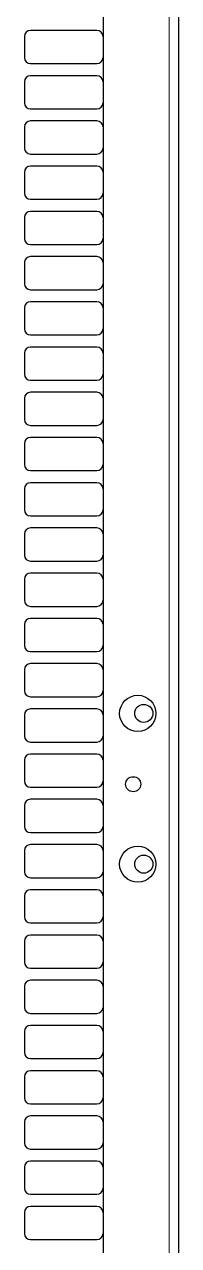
# Model space of a CAD drawing. Header units: millimetres. Extents: x -1052 to 1235, y -90 to 1990.
# Drawn here: x 1119.2 to 1170.2, y 1034.3 to 1439.3 of the extents above; entities that cross this region are included whole.
import ezdxf

# ---------------------------------------------------------------- set-up
doc = ezdxf.new("R2010")
doc.units = ezdxf.units.MM

msp = doc.modelspace()

# ---------------------------------------------------------------- linework, layer by layer
at = {"color": 7, "linetype": 'Continuous', "lineweight": 25}
for p, q in [((1170.23, 1802.3), (1170.23, 119.3)), ((1145.23, 1773.1), (1145.23, 119.3)), ((1119.23, 1435.3), (1119.23, 1428.3)), ((1143.23, 1437.3), (1121.23, 1437.3)), ((1121.23, 1426.3), (1143.23, 1426.3)), ((1143.23, 1422.3), (1121.23, 1422.3)), ((1119.23, 1420.3), (1119.23, 1413.3)), ((1121.23, 1411.3), (1143.23, 1411.3)), ((1143.23, 1407.3), (1121.23, 1407.3)), ((1119.23, 1405.3), (1119.23, 1398.3)), ((1121.23, 1396.3), (1143.23, 1396.3)), ((1119.23, 1390.3), (1119.23, 1383.3)), ((1143.23, 1392.3), (1121.23, 1392.3)), ((1121.23, 1381.3), (1143.23, 1381.3)), ((1143.23, 1377.3), (1121.23, 1377.3)), ((1119.23, 1375.3), (1119.23, 1368.3)), ((1121.23, 1366.3), (1143.23, 1366.3)), ((1143.23, 1362.3), (1121.23, 1362.3)), ((1119.23, 1360.3), (1119.23, 1353.3)), ((1121.23, 1351.3), (1143.23, 1351.3)), ((1119.23, 1345.3), (1119.23, 1338.3)), ((1143.23, 1347.3), (1121.23, 1347.3)), ((1121.23, 1336.3), (1143.23, 1336.3)), ((1119.23, 1330.3), (1119.23, 1323.3)), ((1143.23, 1332.3), (1121.23, 1332.3)), ((1121.23, 1321.3), (1143.23, 1321.3)), ((1143.23, 1317.3), (1121.23, 1317.3)), ((1119.23, 1315.3), (1119.23, 1308.3)), ((1121.23, 1306.3), (1143.23, 1306.3)), ((1119.23, 1300.3), (1119.23, 1293.3)), ((1143.23, 1302.3), (1121.23, 1302.3)), ((1121.23, 1291.3), (1143.23, 1291.3)), ((1119.23, 1285.3), (1119.23, 1278.3)), ((1143.23, 1287.3), (1121.23, 1287.3)), ((1121.23, 1276.3), (1143.23, 1276.3)), ((1143.23, 1272.3), (1121.23, 1272.3)), ((1119.23, 1270.3), (1119.23, 1263.3)), ((1121.23, 1261.3), (1143.23, 1261.3)), ((1143.23, 1257.3), (1121.23, 1257.3)), ((1119.23, 1255.3), (1119.23, 1248.3)), ((1121.23, 1246.3), (1143.23, 1246.3)), ((1119.23, 1240.3), (1119.23, 1233.3)), ((1143.23, 1242.3), (1121.23, 1242.3)), ((1121.23, 1231.3), (1143.23, 1231.3)), ((1143.23, 1227.3), (1121.23, 1227.3)), ((1119.23, 1225.3), (1119.23, 1218.3)), ((1121.23, 1216.3), (1143.23, 1216.3)), ((1143.23, 1212.3), (1121.23, 1212.3)), ((1119.23, 1210.3), (1119.23, 1203.3)), ((1121.23, 1201.3), (1143.23, 1201.3)), ((1119.23, 1195.3), (1119.23, 1188.3)), ((1143.23, 1197.3), (1121.23, 1197.3)), ((1121.23, 1186.3), (1143.23, 1186.3)), ((1119.23, 1180.3), (1119.23, 1173.3)), ((1143.23, 1182.3), (1121.23, 1182.3)), ((1121.23, 1171.3), (1143.23, 1171.3)), ((1143.23, 1167.3), (1121.23, 1167.3)), ((1119.23, 1165.3), (1119.23, 1158.3)), ((1121.23, 1156.3), (1143.23, 1156.3)), ((1119.23, 1150.3), (1119.23, 1143.3)), ((1143.23, 1152.3), (1121.23, 1152.3)), ((1121.23, 1141.3), (1143.23, 1141.3)), ((1119.23, 1135.3), (1119.23, 1128.3)), ((1143.23, 1137.3), (1121.23, 1137.3)), ((1121.23, 1126.3), (1143.23, 1126.3)), ((1143.23, 1122.3), (1121.23, 1122.3)), ((1119.23, 1120.3), (1119.23, 1113.3)), ((1121.23, 1111.3), (1143.23, 1111.3)), ((1143.23, 1107.3), (1121.23, 1107.3)), ((1119.23, 1105.3), (1119.23, 1098.3)), ((1121.23, 1096.3), (1143.23, 1096.3)), ((1119.23, 1090.3), (1119.23, 1083.3)), ((1143.23, 1092.3), (1121.23, 1092.3)), ((1121.23, 1081.3), (1143.23, 1081.3)), ((1119.23, 1075.3), (1119.23, 1068.3)), ((1143.23, 1077.3), (1121.23, 1077.3)), ((1121.23, 1066.3), (1143.23, 1066.3)), ((1143.23, 1062.3), (1121.23, 1062.3)), ((1119.23, 1060.3), (1119.23, 1053.3)), ((1121.23, 1051.3), (1143.23, 1051.3)), ((1119.23, 1045.3), (1119.23, 1038.3)), ((1143.23, 1047.3), (1121.23, 1047.3)), ((1121.23, 1036.3), (1143.23, 1036.3))]:
    msp.add_line(p, q, dxfattribs=at)
at = {"color": 8, "linetype": 'Continuous', "lineweight": 18}
msp.add_line((1167.13, 1773.1), (1167.13, 119.3), dxfattribs=at)
at = {"color": 7, "linetype": 'Continuous', "lineweight": 25}
for centre, radius in [((1156.73, 1210.8), 6), ((1158.73, 1210.8), 3), ((1155.23, 1187.3), 2.5), ((1156.73, 1160.8), 6), ((1158.73, 1160.8), 3)]:
    msp.add_circle(centre, radius, dxfattribs=at)
for centre, start, end in [((1121.23, 1435.3), 90, 180), ((1143.23, 1435.3), 0, 90), ((1121.23, 1428.3), 180, 270), ((1143.23, 1428.3), 270, 0), ((1121.23, 1420.3), 90, 180), ((1143.23, 1420.3), 0, 90), ((1121.23, 1413.3), 180, 270), ((1143.23, 1413.3), 270, 0), ((1121.23, 1405.3), 90, 180), ((1143.23, 1405.3), 0, 90), ((1121.23, 1398.3), 180, 270), ((1143.23, 1398.3), 270, 0), ((1121.23, 1390.3), 90, 180), ((1143.23, 1390.3), 0, 90), ((1121.23, 1383.3), 180, 270), ((1143.23, 1383.3), 270, 0), ((1121.23, 1375.3), 90, 180), ((1143.23, 1375.3), 0, 90), ((1121.23, 1368.3), 180, 270), ((1143.23, 1368.3), 270, 0), ((1121.23, 1360.3), 90, 180), ((1143.23, 1360.3), 0, 90), ((1121.23, 1353.3), 180, 270), ((1143.23, 1353.3), 270, 0), ((1121.23, 1345.3), 90, 180), ((1143.23, 1345.3), 0, 90), ((1121.23, 1338.3), 180, 270), ((1143.23, 1338.3), 270, 0), ((1121.23, 1330.3), 90, 180), ((1143.23, 1330.3), 0, 90), ((1121.23, 1323.3), 180, 270), ((1143.23, 1323.3), 270, 0), ((1121.23, 1315.3), 90, 180), ((1143.23, 1315.3), 0, 90), ((1121.23, 1308.3), 180, 270), ((1143.23, 1308.3), 270, 0), ((1121.23, 1300.3), 90, 180), ((1143.23, 1300.3), 0, 90), ((1121.23, 1293.3), 180, 270), ((1143.23, 1293.3), 270, 0), ((1121.23, 1285.3), 90, 180), ((1143.23, 1285.3), 0, 90), ((1121.23, 1278.3), 180, 270), ((1143.23, 1278.3), 270, 0), ((1121.23, 1270.3), 90, 180), ((1143.23, 1270.3), 0, 90), ((1121.23, 1263.3), 180, 270), ((1143.23, 1263.3), 270, 0), ((1121.23, 1255.3), 90, 180), ((1143.23, 1255.3), 0, 90), ((1121.23, 1248.3), 180, 270), ((1143.23, 1248.3), 270, 0), ((1121.23, 1240.3), 90, 180), ((1143.23, 1240.3), 0, 90), ((1121.23, 1233.3), 180, 270), ((1143.23, 1233.3), 270, 0), ((1121.23, 1225.3), 90, 180), ((1143.23, 1225.3), 0, 90), ((1121.23, 1218.3), 180, 270), ((1143.23, 1218.3), 270, 0), ((1121.23, 1210.3), 90, 180), ((1143.23, 1210.3), 0, 90), ((1121.23, 1203.3), 180, 270), ((1143.23, 1203.3), 270, 0), ((1121.23, 1195.3), 90, 180), ((1143.23, 1195.3), 0, 90), ((1121.23, 1188.3), 180, 270), ((1143.23, 1188.3), 270, 0), ((1121.23, 1180.3), 90, 180), ((1143.23, 1180.3), 0, 90), ((1121.23, 1173.3), 180, 270), ((1143.23, 1173.3), 270, 0), ((1121.23, 1165.3), 90, 180), ((1143.23, 1165.3), 0, 90), ((1121.23, 1158.3), 180, 270), ((1143.23, 1158.3), 270, 0), ((1121.23, 1150.3), 90, 180), ((1143.23, 1150.3), 0, 90), ((1121.23, 1143.3), 180, 270), ((1143.23, 1143.3), 270, 0), ((1121.23, 1135.3), 90, 180), ((1143.23, 1135.3), 0, 90), ((1121.23, 1128.3), 180, 270), ((1143.23, 1128.3), 270, 0), ((1121.23, 1120.3), 90, 180), ((1143.23, 1120.3), 0, 90), ((1121.23, 1113.3), 180, 270), ((1143.23, 1113.3), 270, 0), ((1121.23, 1105.3), 90, 180), ((1143.23, 1105.3), 0, 90), ((1121.23, 1098.3), 180, 270), ((1143.23, 1098.3), 270, 0), ((1121.23, 1090.3), 90, 180), ((1143.23, 1090.3), 0, 90), ((1121.23, 1083.3), 180, 270), ((1143.23, 1083.3), 270, 0), ((1121.23, 1075.3), 90, 180), ((1143.23, 1075.3), 0, 90), ((1121.23, 1068.3), 180, 270), ((1143.23, 1068.3), 270, 0), ((1121.23, 1060.3), 90, 180), ((1143.23, 1060.3), 0, 90), ((1121.23, 1053.3), 180, 270), ((1143.23, 1053.3), 270, 0), ((1121.23, 1045.3), 90, 180), ((1143.23, 1045.3), 0, 90), ((1121.23, 1038.3), 180, 270), ((1143.23, 1038.3), 270, 0)]:
    msp.add_arc(centre, 2, start, end, dxfattribs=at)

doc.saveas('drawing.dxf')
